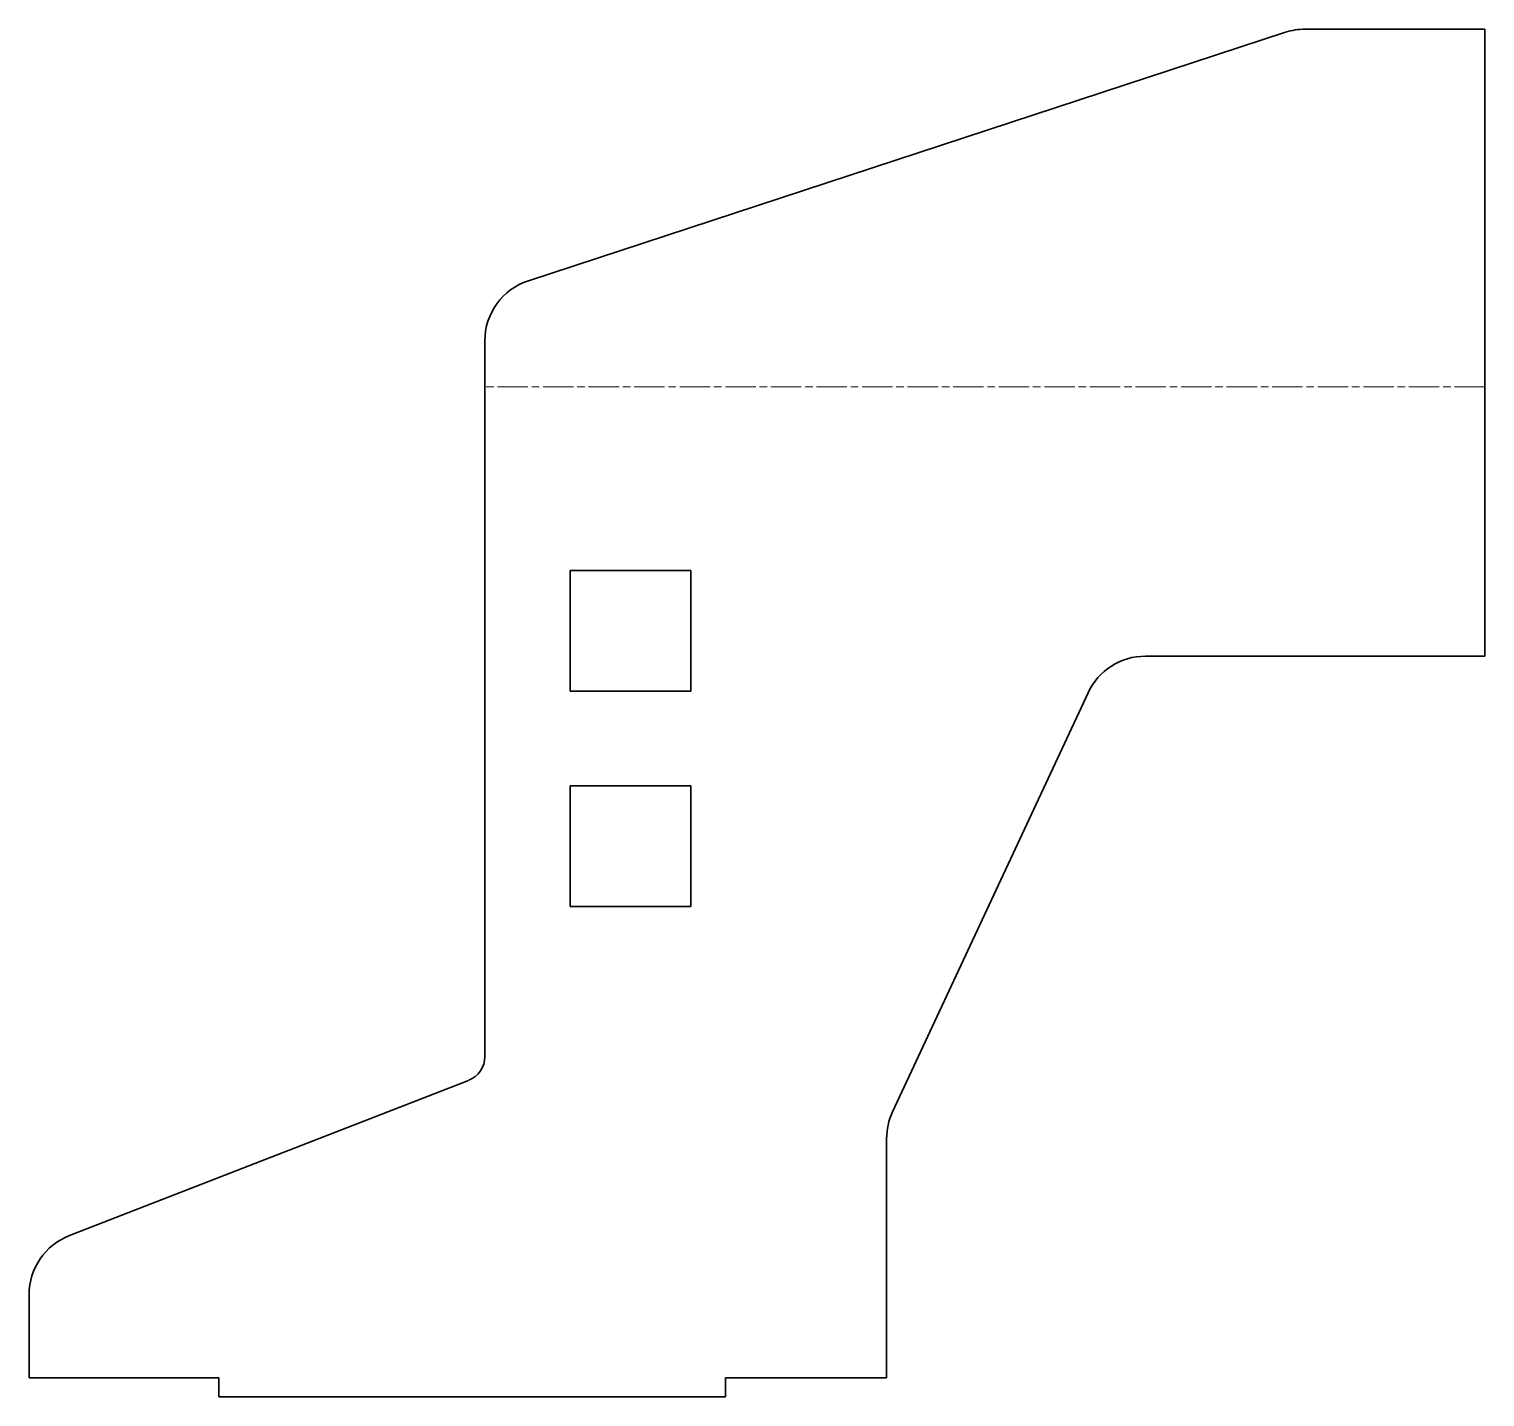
# Model space of a CAD drawing. Header units: millimetres. Extents: x 0 to 115, y 0 to 108.
import ezdxf

# ---------------------------------------------------------------- set-up
doc = ezdxf.new("R2010")
doc.units = ezdxf.units.MM
doc.linetypes.add('Chain', pattern=[13.68, 9.12, -1.14, 2.28, -1.14])
doc.layers.add('SIMUMAK Bend Centerline (ISO)', color=7, linetype='Chain', lineweight=9)
doc.layers.add('SIMUMAK Visible (ISO)', color=7, linetype='Continuous', lineweight=35)

# ---------------------------------------------------------------- blocks, each defined once
blk = doc.blocks.new('SIL-027-CRR-01_Sheet_9_SIL-027-CRR-01 (Desplegada)')
at = {"layer": 'SIMUMAK Bend Centerline (ISO)', "ltscale": 0.263158}
blk.add_line((54.94, 32.81), (-24.06, 32.81), dxfattribs=at)
at = {"layer": 'SIMUMAK Visible (ISO)'}
for p, q in [((40.74, 61.07), (54.94, 61.07)), ((54.94, 61.07), (54.94, 11.55)), ((39.18, 60.83), (-20.62, 41.2)), ((-24.06, -20.08), (-24.06, 36.45)), ((-17.33, 8.79), (-17.33, 18.31)), ((-17.33, 18.31), (-7.8, 18.31)), ((-7.8, 18.31), (-7.8, 8.79)), ((28.12, 11.55), (54.94, 11.55)), ((-7.8, 8.79), (-17.33, 8.79)), ((8.15, -24.44), (23.59, 8.66)), ((-17.33, -8.21), (-17.33, 1.31)), ((-17.33, 1.31), (-7.8, 1.31)), ((-7.8, 1.31), (-7.8, -8.21)), ((-7.8, -8.21), (-17.33, -8.21)), ((-56.88, -34.21), (-25.34, -21.95)), ((7.68, -45.45), (7.68, -26.56)), ((-60.06, -45.45), (-60.06, -38.87)), ((-45.06, -45.45), (-60.06, -45.45)), ((-45.06, -45.45), (-45.06, -46.95)), ((-5.06, -46.95), (-5.06, -45.45)), ((7.68, -45.45), (-5.06, -45.45)), ((-45.06, -46.95), (-5.06, -46.95))]:
    blk.add_line(p, q, dxfattribs=at)
at = {"layer": 'SIMUMAK Visible (ISO)', "extrusion": (0, 0, -1)}
for centre, start, end in [((-40.74, 56.07), 71.834, 90), ((19.06, 36.45), 0, 71.834), ((55.06, -38.87), 360, 68.7495)]:
    blk.add_arc(centre, 5, start, end, dxfattribs=at)
at = {"layer": 'SIMUMAK Visible (ISO)'}
for centre, radius, start, end in [((28.12, 6.55), 5, 90, 155), ((-26.06, -20.08), 2, 291.2505, 360), ((12.68, -26.56), 5, 155, 180)]:
    blk.add_arc(centre, radius, start, end, dxfattribs=at)

msp = doc.modelspace()

# ---------------------------------------------------------------- block references
msp.add_blockref('SIL-027-CRR-01_Sheet_9_SIL-027-CRR-01 (Desplegada)', (60.06, 46.95))

doc.saveas('drawing.dxf')
